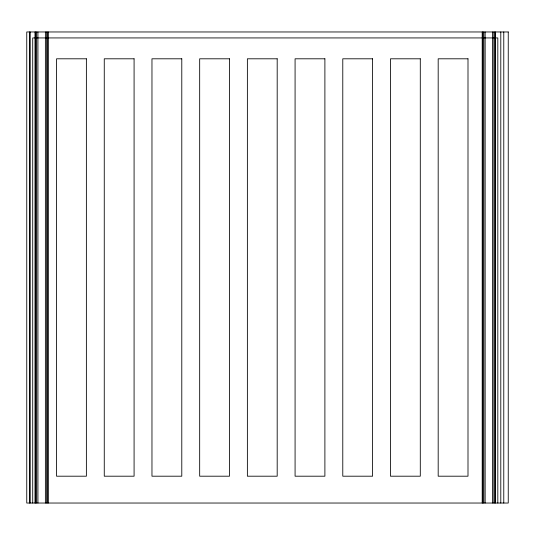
<?xml version="1.0" encoding="UTF-8"?>
<svg xmlns="http://www.w3.org/2000/svg" width="535" height="535" viewBox="0 0 535 535"><rect width="100%" height="100%" fill="white"/><g stroke="black" fill="none" stroke-linecap="round" stroke-linejoin="round"><path stroke-width="0.8" d="M503.776 31.966L503.776 503.034M500.793 31.966L500.793 503.034M497.817 503.034L497.817 37.931L32.715 37.931L32.715 503.034M495.544 31.966L495.544 503.034M494.835 31.966L494.835 503.034M493.872 31.966L493.872 503.034M492.595 31.966L492.595 503.034M485.145 31.966L485.145 503.034M483.867 31.966L483.867 503.034M482.911 31.966L482.911 503.034M482.202 31.966L482.202 503.034M48.324 31.966L48.324 503.034M47.622 31.966L47.622 503.034M46.659 31.966L46.659 503.034M45.381 31.966L45.381 503.034M37.931 31.966L37.931 503.034M36.654 31.966L36.654 503.034M35.691 31.966L35.691 503.034M34.989 31.966L34.989 503.034M30.094 31.966L30.094 503.034M29.733 31.966L29.733 503.034M508.25 31.966L26.75 31.966L26.75 503.034L508.25 503.034L508.25 31.966M86.376 58.803L56.563 58.803L56.563 476.197L86.376 476.197L86.376 58.803M134.084 58.803L104.265 58.803L104.265 476.197L134.084 476.197L134.084 58.803M181.786 58.803L151.967 58.803L151.967 476.197L181.786 476.197L181.786 58.803M229.488 58.803L199.675 58.803L199.675 476.197L229.488 476.197L229.488 58.803M277.19 58.803L247.377 58.803L247.377 476.197L277.19 476.197L277.19 58.803M324.892 58.803L295.079 58.803L295.079 476.197L324.892 476.197L324.892 58.803M372.594 58.803L342.781 58.803L342.781 476.197L372.594 476.197L372.594 58.803M420.296 58.803L390.483 58.803L390.483 476.197L420.296 476.197L420.296 58.803M467.998 58.803L438.185 58.803L438.185 476.197L467.998 476.197L467.998 58.803"/></g></svg>
